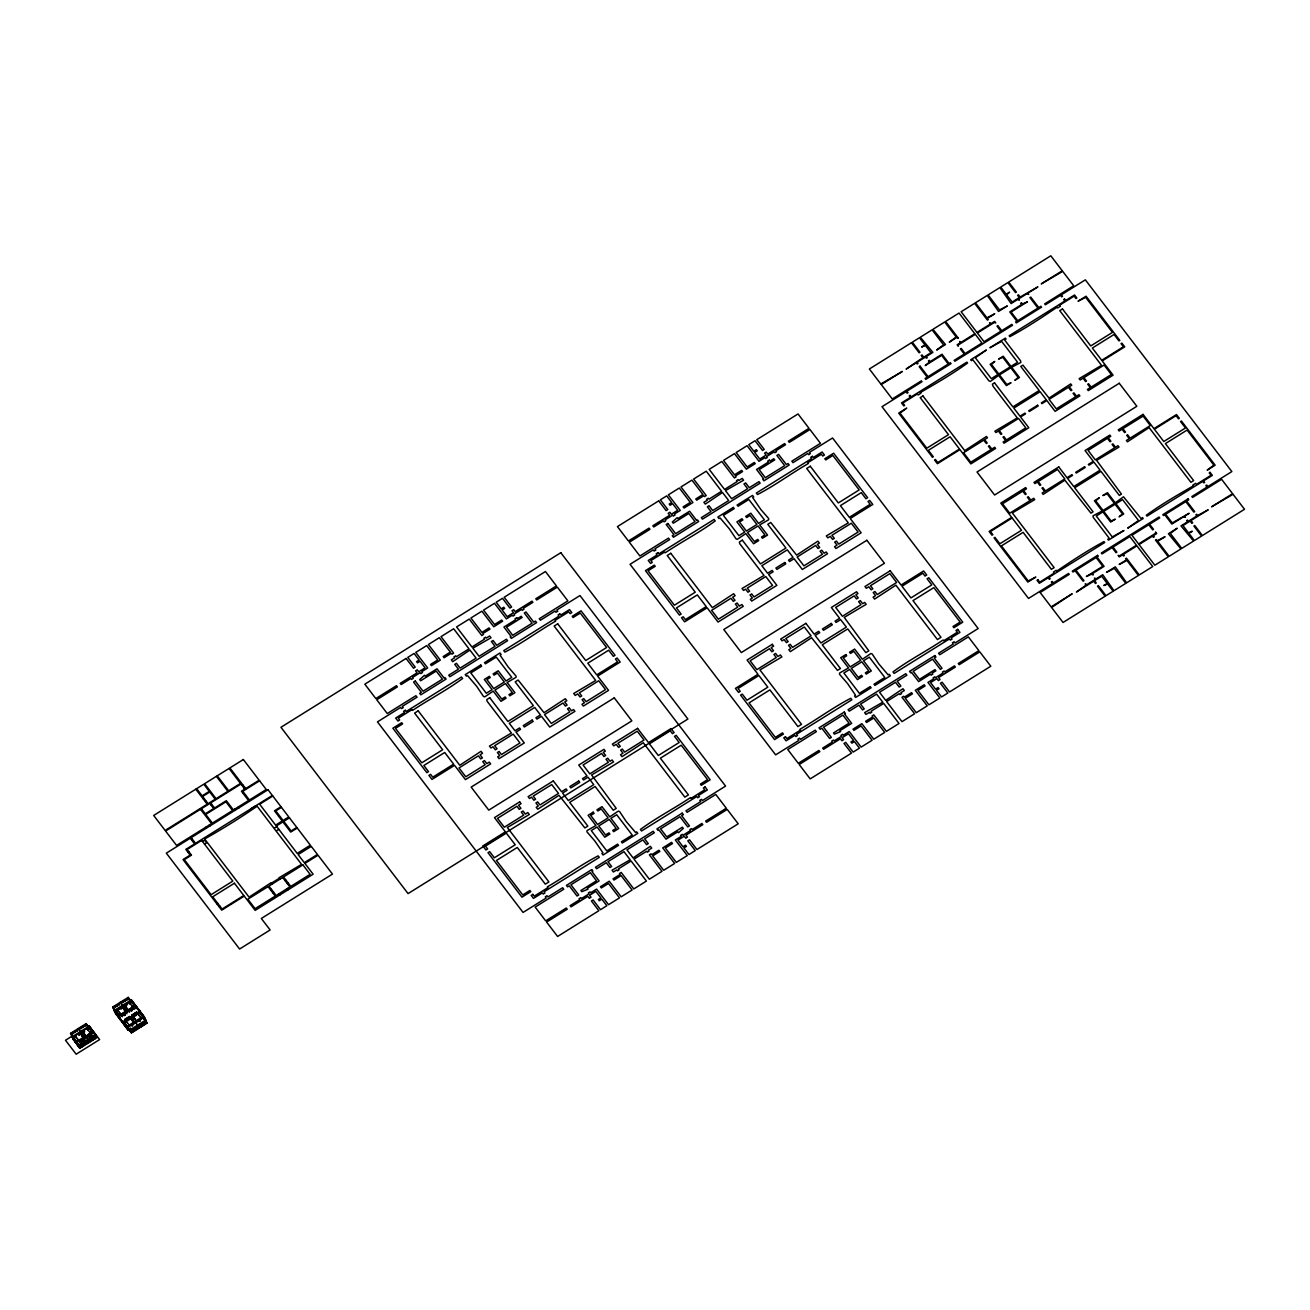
<?xml version="1.0" encoding="UTF-8"?>
<svg xmlns="http://www.w3.org/2000/svg" width="1310" height="1310" viewBox="0 0 1310 1310"><rect width="100%" height="100%" fill="white"/><g stroke="black" fill="none" stroke-linecap="round" stroke-linejoin="round"><path stroke-width="1.5" d="M202.117 795.874L209.272 791.404L203.787 784.215L196.631 788.669L208.077 803.652L215.233 799.198L209.731 791.993L202.575 796.464M203.459 799.231L204.294 798.707M205.506 801.933L206.358 801.409M201.445 810.448L202.297 809.924M210.714 804.667L211.549 804.143M241.859 785.23L242.71 784.706M203.508 813.15L204.344 812.626M212.777 807.369L213.612 806.845M243.922 787.932L244.773 787.408M205.261 813.821L213.694 808.565L209.797 803.472L201.38 808.728L212.367 823.106L232.574 810.497L225.926 801.802L205.719 814.411M242.612 792.73L243.464 792.206M244.675 795.432L245.527 794.908M191.457 839.694L192.308 839.153M193.52 842.379L194.371 841.855M202.477 841.446L204.589 840.136L206.653 842.821L204.54 844.148M188.116 852.401L188.968 851.877M191.014 854.562L183.023 859.556L221.701 910.172L244.249 896.106L255.155 910.385L313.123 874.212L304.886 863.421L318.035 855.217L332.462 874.097L261.329 918.474L270.122 929.969L239.583 949.029L166.321 853.154L190.31 838.187L194.666 843.886L185.823 849.404L190.179 855.086M274.658 827.936L276.77 826.626M276.721 830.638L278.834 829.328M216.789 903.736L217.624 903.212M218.835 906.438L219.687 905.914M271.104 883.382L279.521 878.126M270.646 889.981L271.498 889.457M285.269 880.86L286.104 880.336M272.709 892.683L273.544 892.159M287.332 883.562L288.167 883.038M80.532 1039.501L76.111 1042.269L77.503 1045.265L78.338 1044.741L70.543 1033.344L86.116 1023.634L92.584 1032.28M123.386 1014.415L122.632 1013.252L118.211 1016.003L119.603 1019L120.438 1018.476L112.644 1007.079L128.216 997.369L134.684 1006.031M72.197 1036.063L65.5 1040.255L76.16 1054.206L99.626 1039.567L88.965 1025.615M71.984 1036.865L89.244 1026.107L97.055 1037.504L79.795 1048.262L71.984 1036.865L79.795 1048.262M127.758 1026.86L129.15 1029.873L128.298 1030.397L114.085 1010.599L131.344 999.841L144.166 1016.625L145.557 1019.622L144.722 1020.146L147.015 1023.143L131.442 1032.87L123.631 1021.472L131.442 1032.87M73.278 1036.947L88.867 1027.22L89.702 1028.923M130.967 1000.971L115.378 1010.681L117.327 1014.399M73.524 1037.847L72.689 1038.371L79.091 1046.772L96.35 1035.997L89.948 1027.613M115.624 1011.582L114.789 1012.106L127.61 1028.89L128.445 1028.366M81.187 1034.671L83.709 1033.099M123.287 1008.405L125.809 1006.833M73.376 1039.878L74.228 1039.354M115.476 1013.612L116.328 1013.088M127.414 1008.929L124.892 1010.501L126.268 1012.908M88.376 1035.948L87.688 1035.047L81.793 1038.715L83.169 1041.122L81.449 1038.453L82.219 1040.386M88.949 1034.261L93.37 1031.494L94.713 1034.54M125.007 1015.021L123.893 1012.45L129.788 1008.782L130.476 1009.683M132.163 1010.55L131.049 1007.996L135.47 1005.228L136.813 1008.274M77.11 1042.22L76.864 1043.742L77.65 1043.235M81.744 1039.338L81.482 1040.844M80.221 1042.957L79.533 1041.45L84.167 1038.568L79.812 1032.87L80.516 1034.376M87.377 1038.503L86.689 1036.996L91.323 1034.098L86.968 1028.415L87.803 1030.102M122.321 1016.691L121.633 1015.201L126.268 1012.303L121.912 1006.604L122.6 1008.111M129.477 1012.237L128.789 1010.731L133.423 1007.849L129.068 1002.15L129.772 1003.656M118.899 1017.51L119.75 1016.986M124.516 1013.973L124.27 1015.479M131.671 1009.502L131.426 1011.025M135.323 1007.259L136.158 1006.735M77.798 1043.726L77.552 1045.233M78.404 1045.265L95.663 1034.491L97.055 1037.504M125.531 1020.899L124.843 1019.393L129.461 1016.494L134.521 1023.699M132.687 1016.429L131.999 1014.922L136.617 1012.04L141.038 1018.001M127.201 1019.246L122.78 1021.996L124.188 1025.01L125.023 1024.469M128.462 1018.443L134.357 1014.775L133.669 1013.874L135.061 1016.282L134.373 1015.381M124.319 1022.373L126.202 1021.194M123.484 1023.503L124.319 1022.979L130.738 1031.363L146.311 1021.653L142.528 1016.282M139.908 1013.252L140.743 1012.728M131.639 1019.344L134.16 1017.772L134.864 1019.278M140.596 1014.759L141.447 1014.235L140.039 1011.222L135.634 1013.989L136.322 1015.496M132.441 1020.392L134.963 1018.82M127.299 1026.27L142.872 1016.544L144.297 1019.589M128.298 1030.397L126.906 1027.384L144.166 1016.625M144.018 1018.656L144.87 1018.132L132.048 1001.348M130.574 1028.088L128.691 1029.267L127.365 1026.532M130.034 1029.856L145.623 1020.146L139.204 1011.746L140.039 1013.449M254.992 806.256L251.192 808.614M238.469 806.829L239.157 807.73M234.67 809.187L235.358 810.088M280.209 879.026L279.177 877.667L301.578 864.371L257.153 806.24C239.19 818.537 223.732 828.166 204.638 838.99L249.064 897.121L270.761 882.924L271.792 884.283M287.447 888.475L288.347 889.67M279.014 893.731L279.931 894.926M209.42 824.94L210.108 825.84M205.637 827.314L206.309 828.215M133.833 1003.853L133.915 1004.377M135.208 1005.654L134.095 1003.624M137.714 1008.946L137.812 1009.47M138.86 1010.452L138.958 1010.976M141.447 1014.235L131.344 999.841M143.511 1016.937L145.557 1019.622M128.904 998.875L131.197 1001.872M144.116 1019.36L143.232 1017.788M131.049 1007.996L131.802 1009.158M135.7 1014.251L134.946 1013.088L135.781 1014.775M128.789 1010.731L124.434 1005.032L125.138 1006.538M131.999 1014.922L137.042 1022.128M131.655 1019.54L132.343 1020.85M130.165 1018.001L130.853 1018.902L129.461 1016.494M123.893 1012.45L124.647 1013.612M128.527 1018.721L127.774 1017.559L129.166 1019.95L128.134 1018.197M124.581 1013.956L125.269 1014.857L124.581 1013.351M124.073 1013.973L124.745 1014.873M127.266 1019.508L126.513 1018.345L127.365 1020.031M123.32 1014.742L124.008 1015.643L123.32 1014.137M121.633 1015.201L117.278 1009.502L118.113 1011.189M124.843 1019.393L129.182 1025.091M117.638 1010.141L118.522 1011.713M129.248 1025.353L129.886 1026.582M112.644 1007.079L119.046 1015.479M124.384 1022.635L125.711 1025.37M113.331 1008.585L119.816 1017.248M114.085 1010.599L126.906 1027.384M121.601 1021.21L122.092 1022.275M86.804 1025.14L89.096 1028.137L88.409 1026.631M87.754 1035.309L87.835 1035.833M86.689 1036.996L82.334 1031.297L83.038 1032.804M82.055 1035.981L82.546 1037.029M79.533 1041.45L75.178 1035.768L75.882 1037.258M75.931 1036.93L76.422 1037.978M70.543 1033.344L78.289 1044.774M72.099 1035.555L73.278 1038.11M73.638 1037.585L77.716 1043.513M71.231 1034.851L74.162 1038.863M145.623 1020.146L147.015 1023.143M143.199 1015.545L143.691 1016.593M144.395 1018.099L143.494 1016.511L143.985 1017.575M142.806 1015.021L143.298 1016.069M144.477 1018.836L146.065 1021.915M141.824 1013.744L142.315 1014.792M143.019 1016.298L142.135 1014.71L142.61 1015.774M143.33 1017.149L144.722 1020.146M141.431 1013.219L141.922 1014.267M139.319 1010.436L139.793 1011.5M140.498 1012.99L139.613 1011.418L140.105 1012.466M138.909 1009.912L139.4 1010.976M144.739 1022.635L144.247 1021.587L144.002 1023.094M145.426 1024.142L144.951 1023.077L144.689 1024.6M140.596 1014.153L139.892 1012.646L137.992 1013.842L138.696 1015.332M137.026 1007.439L137.517 1008.503M136.617 1006.915L137.108 1007.979M140.972 1017.723L141.676 1019.229M140.645 1017.477L141.12 1018.525M133.129 1002.346L133.62 1003.411M132.736 1001.822L133.211 1002.887M134.291 1005.49L136.027 1008.765M134.635 1006.358L133.931 1004.868L132.048 1006.047L134.111 1009.339L133.423 1007.849M142.79 1023.847L142.299 1022.799L142.053 1024.305M143.478 1025.353L143.003 1024.305L142.741 1025.812M137.304 1012.941L138.008 1014.431M136.617 1012.04L137.321 1013.547M131.311 1001.61L132.195 1003.182M140.498 1020.85L140.006 1019.802L139.761 1021.309M130.509 1000.365L131.655 1002.461M129.772 999.579L130.263 1000.627M129.362 999.055L129.854 1000.103M128.216 997.369L129.608 1000.381M132.736 1006.948L133.423 1008.438M140.841 1025.059L140.35 1024.011L140.105 1025.517M141.546 1026.565L141.054 1025.517L140.809 1027.024M138.68 1021.112L138.189 1020.048L137.943 1021.571M135.372 1014.759L134.881 1013.694L134.635 1015.217M129.412 1002.789L130.312 1004.361M131.737 1008.896L132.425 1010.387M127.332 999.857L126.841 998.81L126.595 1000.316M139.22 1028.006L135.536 1022.013L136.24 1023.503M127.676 1004.066L127.185 1003.018L126.939 1004.524M129.788 1008.782L131.164 1011.189M134.259 1018.492L133.358 1016.724L130.836 1018.296L131.54 1019.802M136.142 1022.684L135.65 1021.62L135.405 1023.143M132.687 1015.823L133.374 1017.33M125.383 1001.069L124.892 1000.021L124.647 1001.528M133.964 1019.835L133.489 1018.787L133.227 1020.293M126.759 1005.523L126.284 1004.475L126.022 1005.982M132.49 1017.886L131.999 1016.838L131.753 1018.345M136.944 1027.498L136.453 1026.434L136.207 1027.957M137.648 1028.989L137.157 1027.941L136.911 1029.447M128.102 1009.83L128.789 1011.336M127.021 1008.602L128.118 1010.436M127.316 1009.388L126.611 1007.881L124.09 1009.453L125.383 1011.746M123.435 1002.281L122.944 1001.233L122.698 1002.74M127.905 1011.893L127.414 1010.845L127.168 1012.352M133.62 1024.256L133.129 1023.208L132.883 1024.715M126.415 1009.944L125.924 1008.896L125.678 1010.403M134.995 1028.71L134.504 1027.646L134.259 1029.169M135.7 1030.2L135.208 1029.152L134.963 1030.675M124.237 1007.095L123.746 1006.047L123.5 1007.554M132.703 1025.714L132.228 1024.649L131.966 1026.172M123.418 1006.719L120.422 1002.232L121.126 1003.722M126.268 1012.303L126.955 1013.809M128.216 1019.213L126.988 1018.623L127.905 1020.736M133.047 1029.922L132.572 1028.874L132.31 1030.38M133.751 1031.428L133.26 1030.364L133.014 1031.887M121.715 1008.667L121.224 1007.619L120.978 1009.126M119.537 1004.721L119.063 1003.656L118.801 1005.179M122.632 1013.252L123.468 1014.939M125.514 1020.293L126.906 1022.684M129.788 1030.135L128.904 1028.546L129.395 1029.611M130.001 1030.577L130.492 1031.625M119.881 1008.929L119.39 1007.881L119.145 1009.388M129.608 1030.053L130.083 1031.101M117.589 1005.933L117.114 1004.885L116.852 1006.391M120.946 1014.3L121.633 1015.79M120.946 1014.906L120.258 1013.4L118.358 1014.579L120.389 1018.509M125.94 1026.303L126.431 1027.351M127.135 1028.858L126.235 1027.286L126.726 1028.334M125.547 1025.779L126.038 1026.827M124.565 1024.502L125.056 1025.566M125.76 1027.056L124.859 1025.484L125.351 1026.532M124.172 1023.978L124.663 1025.042M115.657 1007.144L115.165 1006.096L114.92 1007.603M122.043 1021.21L122.534 1022.258M123.238 1023.765L122.354 1022.193L122.829 1023.241M121.65 1020.687L122.141 1021.735M119.767 1018.214L120.242 1019.262M120.946 1020.768L120.061 1019.196L120.553 1020.244M119.357 1017.69L119.849 1018.738M114.92 1010.076L116.344 1013.121M116.836 1014.399L118.424 1017.477M114.674 1010.354L113.79 1008.765L114.281 1009.83M114.887 1010.796L115.378 1011.844M115.87 1013.121L116.361 1014.169M117.049 1015.676L116.164 1014.104L116.655 1015.152M114.494 1010.272L114.969 1011.32M115.46 1012.597L115.951 1013.645M94.516 1033.181L96.105 1036.259M92.404 1030.413L92.895 1031.461M93.583 1032.968L92.699 1031.396L93.19 1032.444M91.995 1029.889L92.486 1030.937M90.636 1028.088L91.815 1030.642M92.519 1032.018L93.223 1033.524M92.683 1032.82L91.831 1031.117L89.948 1032.313L90.636 1033.803M94.566 1037.111L94.074 1036.063L93.829 1037.569M95.27 1038.617L94.779 1037.569L94.533 1039.076M89.62 1028.383L90.095 1029.447M87.262 1025.321L88.458 1027.875M91.323 1034.098L92.011 1035.604L90.636 1033.197M86.116 1023.634L87.508 1026.631M92.404 1038.453L91.913 1037.405L91.667 1038.912M93.108 1039.96L92.617 1038.912L92.371 1040.418M87.721 1029.578L88.212 1030.626M85.232 1026.123L84.741 1025.075L84.495 1026.582M90.324 1036.652L88.605 1033.999L89.637 1035.751M89.375 1035.915L88.163 1035.326L89.064 1037.438M90.243 1039.812L89.768 1038.748L89.506 1040.271M90.947 1041.303L90.456 1040.255L90.21 1041.761M87.688 1035.047L88.376 1036.537M83.283 1027.335L82.792 1026.287L82.546 1027.793M84.659 1031.789L84.184 1030.724L83.922 1032.247M86.002 1036.095L86.706 1037.602M86.018 1036.701L85.314 1035.195L82.792 1036.767L83.48 1038.273M88.097 1041.155L87.606 1040.091L87.361 1041.614M88.785 1042.662L88.31 1041.597L88.048 1043.12M85.215 1035.653L84.511 1034.147L81.99 1035.719L82.677 1037.225M84.184 1033.885L84.659 1034.933M81.335 1028.546L80.843 1027.498L80.598 1029.005M85.805 1038.159L85.314 1037.094L85.068 1038.617M82.137 1033.361L81.646 1032.313L81.4 1033.819M84.167 1038.568L84.855 1040.074M85.936 1042.498L85.445 1041.45L85.199 1042.957M86.64 1044.004L86.149 1042.94L85.903 1044.463M81.318 1032.984L78.322 1028.497L79.026 1029.987M83.48 1037.667L84.167 1039.174M83.774 1043.841L83.283 1042.793L83.038 1044.299M84.479 1045.347L83.987 1044.299L83.742 1045.806M79.615 1034.933L79.124 1033.885L78.878 1035.391M77.437 1030.97L76.962 1029.922L76.701 1031.445M75.505 1032.198L75.014 1031.134L74.768 1032.657M81.613 1045.183L81.138 1044.135L80.876 1045.642M82.317 1046.69L81.826 1045.642L81.58 1047.149M78.846 1040.566L79.533 1042.056L78.158 1039.665L76.258 1040.844L77.798 1044.037M73.556 1033.41L73.065 1032.362L72.82 1033.868M77.257 1043.955L78.846 1047.034M74.736 1039.616L75.227 1040.664M72.82 1036.341L74.817 1040.14M75.145 1041.188L75.636 1042.236M76.324 1043.742L75.44 1042.154L75.931 1043.218M74.736 1040.648L75.227 1041.712M73.36 1038.863L74.948 1041.941M560.811 552.705L280.962 727.279L408.065 893.6L687.897 719.043L560.811 552.705M195.779 789.193L153.679 815.459L165.125 830.442L207.226 804.176L195.779 789.193M216.412 776.322L204.622 783.691L216.068 798.674L227.858 791.322L216.412 776.322M229.037 768.446L217.247 775.798L228.693 790.782L240.483 783.429L229.037 768.446M243.349 759.522L229.889 767.922L245.674 788.604L259.151 780.203L243.349 759.522M911.465 342.729L869.365 368.994L880.811 383.977L902.328 371.45L881.27 384.583L892.274 398.96L921.323 380.85L922.011 381.734L906.847 391.199L907.994 392.689L907.159 393.213L906.012 391.723L882.007 406.69L1028.514 598.441L1052.519 583.474L1051.373 581.967L1052.208 581.443L1053.355 582.95L1068.518 573.485L1069.206 574.386L1040.156 592.513L1051.144 606.89L1072.202 593.758L1051.602 607.496L1063.049 622.479L1105.149 596.214L1097.485 586.176L1098.32 585.652L1106 595.69L1113.156 591.219L1107.654 584.031L1103.822 585.537L1107.196 583.425L1101.694 576.236L1094.538 580.707L1096.257 582.95L1095.422 583.474L1093.703 581.231L1076.443 592.005L1086.088 585.095L1085.171 583.9L1086.923 584.571L1095.356 579.315L1094.439 578.119L1096.192 578.791L1102.742 574.713L1113.991 590.695L1125.781 583.343L1114.335 568.36L1106.524 572.339L1115.334 566.853L1126.616 582.819L1138.406 575.467L1126.96 560.483L1119.133 564.479L1126.502 559.878L1125.585 558.682L1126.436 558.158L1139.258 574.943L1152.718 566.542L1136.916 545.861L1123.456 554.261L1124.373 555.456L1123.522 555.98L1122.604 554.785L1119.248 556.881L1118.101 555.391L1119.624 555.767L1136.458 545.255L1129.826 536.576L1112.992 547.072L1116.873 552.165L1116.038 552.689L1112.141 547.596L1102.037 553.901L1101.35 553L1159.022 517.024L1159.71 517.925L1149.607 524.229L1153.504 529.322L1152.669 529.846L1148.772 524.753L1131.922 535.25L1138.57 543.945L1155.404 533.448L1155.567 532.024L1156.714 533.514L1153.34 535.61L1154.257 536.822L1153.422 537.346L1152.505 536.134L1139.029 544.551L1154.831 565.216L1168.307 556.816L1155.469 540.031L1156.321 539.507L1157.238 540.719L1165.065 536.707L1157.696 541.308L1169.142 556.292L1180.932 548.939L1168.405 533.743L1177.215 528.241L1170.321 533.432L1181.767 548.415L1193.557 541.063L1180.998 525.883L1187.548 521.806L1186.631 520.61L1187.466 520.07L1188.383 521.282L1196.816 516.025L1195.899 514.83L1196.734 514.306L1197.651 515.501L1208.213 509.803L1190.954 520.561L1192.673 522.805L1191.822 523.329L1190.102 521.085L1182.946 525.556L1188.448 532.744L1192.28 531.238L1188.907 533.35L1194.409 540.539L1201.565 536.068L1193.885 526.03L1194.736 525.506L1202.4 535.544L1244.5 509.279L1233.054 494.296L1211.537 506.839L1232.595 493.706L1221.608 479.313L1192.558 497.44L1191.871 496.539L1207.018 487.091L1205.871 485.584L1206.723 485.06L1207.869 486.55L1231.858 471.584L1085.351 279.849L1061.346 294.815L1062.492 296.306L1061.657 296.83L1060.51 295.339L1045.347 304.788L1044.676 303.887L1073.709 285.776L1062.721 271.383L1041.221 283.91L1062.263 270.793L1050.816 255.794L1008.716 282.059L1016.396 292.097L1015.545 292.621L1007.881 282.583L1000.725 287.054L1006.211 294.242L1009.584 292.146L1006.669 294.848L1012.171 302.037L1019.327 297.566L1017.608 295.323L1018.443 294.799L1020.163 297.043L1037.88 286.874L1027.777 293.178L1028.694 294.39L1026.942 293.702L1018.525 298.958L1019.442 300.154L1017.673 299.482L1011.14 303.576L999.874 287.578L988.084 294.93L999.546 309.913L1007.341 305.934L998.531 311.436L987.249 295.454L975.459 302.806L986.905 317.79L994.749 313.794L987.363 318.395L988.28 319.591L987.445 320.115L974.624 303.331L961.147 311.747L976.949 332.412L990.426 324.012L989.508 322.817L991.261 323.488L994.634 321.392L995.78 322.882L994.241 322.522L977.407 333.018L984.039 341.714L1000.889 331.201L996.992 326.108L997.827 325.584L1001.724 330.677L1011.828 324.372L1012.515 325.273L954.843 361.249L954.155 360.365L964.258 354.06L960.361 348.951L961.212 348.427L965.093 353.536L981.943 343.023L975.295 334.328L958.462 344.841L958.298 346.266L957.151 344.759L960.525 342.663L959.608 341.468L961.376 342.139L974.837 333.739L959.035 313.057L945.574 321.458L958.396 338.242L956.628 337.571L949.259 342.172L956.169 336.965L944.723 321.982L932.933 329.334L945.476 344.53L936.65 350.032L943.544 344.841L932.098 329.858L920.308 337.21L932.867 352.39L926.317 356.484L927.234 357.679L926.399 358.203L925.482 357.008L917.065 362.248L917.982 363.459L917.131 363.983L916.214 362.772L906.111 369.076L922.911 357.712L921.208 355.469L922.043 354.944L923.763 357.188L930.919 352.734L925.417 345.529L921.601 347.035L924.958 344.939L919.473 337.734L912.317 342.205L919.98 352.243L919.145 352.767L911.465 342.729M406.084 658.455L364.835 684.18L375.823 698.574L396.455 685.703L397.372 686.899L376.74 699.769L387.269 713.557L415.892 695.692L417.038 697.198L402.301 706.385L403.218 707.58L401.531 708.628L400.631 707.433L377.46 721.875L523.067 912.431L546.221 897.989L545.304 896.793L546.99 895.729L547.908 896.941L562.629 887.738L563.775 889.244L535.151 907.093L545.681 920.881L566.313 908.01L567.23 909.222L546.597 922.076L557.601 936.47L598.85 910.728L591.416 900.985L593.086 899.937L600.537 909.68L606.858 905.734L601.814 899.151L599.292 900.723L598.375 899.528L600.897 897.956L595.853 891.357L589.549 895.303L591.039 897.235L589.353 898.3L587.862 896.351L571.029 906.847L570.112 905.652L579.79 899.61L579.102 898.709L580.788 897.661L581.476 898.562L589.042 893.829L588.37 892.929L590.04 891.881L590.728 892.781L596.623 889.113L608.528 904.686L619.483 897.858L608.495 883.48L601.339 887.934L600.422 886.739L609.265 881.221L621.169 896.81L632.108 889.981L621.12 875.604L613.964 880.058L613.047 878.863L620.203 874.392L619.515 873.508L621.202 872.444L633.794 888.933L646.419 881.057L631.076 860.981L618.451 868.857L619.139 869.758L617.452 870.806L616.764 869.905L613.408 872.001L612.032 870.2L630.159 859.769L623.986 851.68L607.987 861.669L611.655 866.467L609.969 867.515L606.301 862.717L596.623 868.759L595.477 867.253L653.15 831.277L654.296 832.783L644.618 838.809L648.27 843.607L646.6 844.655L642.932 839.874L626.933 849.846L633.107 857.935L650.333 846.309L651.709 848.11L648.335 850.206L649.023 851.107L647.353 852.155L646.665 851.254L634.024 859.131L649.367 879.223L662.008 871.33L649.4 854.857L651.086 853.809L651.774 854.71L658.93 850.239L659.847 851.435L652.691 855.905L663.679 870.282L674.634 863.454L662.729 847.881L671.572 842.363L672.472 843.558L665.316 848.029L676.32 862.406L687.259 855.577L675.354 839.988L681.249 836.32L680.561 835.42L682.248 834.372L682.936 835.272L690.501 830.54L689.83 829.639L691.5 828.591L692.188 829.492L701.882 823.45L702.799 824.645L685.949 835.158L687.439 837.106L685.752 838.154L684.262 836.206L677.958 840.136L682.985 846.735L685.523 845.163L686.44 846.358L683.902 847.93L688.945 854.529L695.266 850.583L687.816 840.856L689.502 839.792L696.936 849.535L738.201 823.793L727.214 809.416L706.581 822.287L705.664 821.092L726.297 808.221L715.768 794.433L687.128 812.298L685.981 810.792L700.719 801.605L699.802 800.394L701.489 799.346L702.406 800.557L725.56 786.098L579.97 595.559L556.816 610.001L557.733 611.197L556.046 612.245L555.129 611.05L540.391 620.236L539.245 618.746L567.869 600.881L557.34 587.109L536.707 599.964L535.79 598.768L556.423 585.898L545.435 571.52L504.17 597.262L511.62 606.989L509.934 608.053L502.5 598.31L496.179 602.24L501.222 608.839L503.744 607.267L504.661 608.462L502.139 610.034L507.167 616.633L513.487 612.687L511.997 610.738L513.684 609.69L515.174 611.639L532.007 601.143L532.924 602.338L523.247 608.38L523.934 609.281L522.248 610.329L521.56 609.428L513.978 614.144L514.666 615.045L512.98 616.109L512.292 615.209L506.397 618.877L494.492 603.288L483.554 610.116L494.541 624.51L501.697 620.039L502.614 621.235L493.772 626.753L481.867 611.181L470.912 618.009L481.916 632.386L489.072 627.916L489.989 629.127L482.833 633.582L483.505 634.482L481.834 635.53L469.242 619.057L456.6 626.933L471.944 647.009L484.569 639.133L483.898 638.232L485.568 637.184L486.256 638.085L489.629 635.989L491.004 637.774L472.861 648.204L479.051 656.294L495.049 646.321L491.381 641.523L493.068 640.475L496.719 645.273L506.413 639.231L507.559 640.721L449.887 676.713L448.74 675.207L458.418 669.164L454.75 664.383L456.437 663.318L460.105 668.116L476.103 658.144L469.913 650.055L452.687 661.681L451.311 659.88L454.685 657.784L453.997 656.883L455.683 655.835L456.371 656.736L468.996 648.843L453.653 628.767L441.028 636.644L453.62 653.133L451.934 654.181L451.246 653.281L444.09 657.751L443.173 656.556L450.329 652.085L439.341 637.692L428.403 644.52L440.307 660.109L431.465 665.627L430.548 664.432L437.704 659.962L426.716 645.584L415.761 652.413L427.682 667.985L421.787 671.67L422.475 672.57L420.788 673.618L420.101 672.718L412.519 677.45L413.207 678.351L411.52 679.399L410.832 678.498L401.155 684.541L400.238 683.345L417.071 672.832L415.581 670.884L417.268 669.836L418.758 671.784L425.079 667.838L420.035 661.255L417.513 662.827L416.596 661.632L419.118 660.043L414.091 653.461L407.77 657.391L415.204 667.134L413.534 668.182L406.084 658.455M658.684 500.878L617.419 526.604L628.423 540.997L649.039 528.126L649.957 529.322L629.324 542.193L639.87 555.98L668.493 538.115L669.639 539.622L654.902 548.808L655.819 550.004L654.132 551.051L653.215 549.856L630.061 564.299L775.651 754.855L798.822 740.412L797.905 739.217L799.575 738.152L800.492 739.364L815.229 730.161L816.376 731.668L787.752 749.517L798.281 763.304L818.914 750.433L819.831 751.645L799.198 764.5L810.186 778.893L851.451 753.152L844 743.409L845.687 742.361L853.137 752.104L859.442 748.157L854.415 741.575L851.877 743.147L850.96 741.951L853.498 740.379L848.454 733.78L842.133 737.726L843.624 739.659L841.937 740.723L840.463 738.774L823.613 749.271L822.696 748.075L832.39 742.033L831.703 741.133L833.373 740.084L834.061 740.985L841.642 736.253L840.954 735.352L842.641 734.304L843.329 735.205L849.224 731.537L861.128 747.109L872.083 740.281L861.079 725.904L853.923 730.358L853.006 729.162L861.849 723.644L873.754 739.233L884.708 732.405L873.721 718.027L866.565 722.481L865.648 721.286L872.804 716.816L872.116 715.931L873.803 714.867L886.395 731.357L899.02 723.48L883.677 703.404L871.052 711.281L871.74 712.182L870.053 713.23L869.365 712.329L865.992 714.425L864.616 712.624L882.76 702.193L876.587 694.103L860.588 704.092L864.24 708.89L862.553 709.938L858.901 705.14L849.207 711.183L848.078 709.676L905.75 673.7L906.897 675.207L897.203 681.233L900.871 686.031L899.184 687.079L895.516 682.297L879.534 692.269L885.707 700.359L902.934 688.733L904.309 690.534L900.936 692.63L901.624 693.53L899.937 694.578L899.249 693.678L886.624 701.554L901.968 721.646L914.593 713.753L902 697.28L903.687 696.232L904.375 697.133L911.531 692.663L912.448 693.858L905.292 698.328L916.279 712.706L927.234 705.877L915.313 690.304L924.156 684.786L925.073 685.981L917.917 690.452L928.905 704.829L939.86 698.001L927.955 682.412L933.85 678.744L933.162 677.843L934.832 676.795L935.52 677.696L943.102 672.963L942.414 672.063L944.101 671.015L944.788 671.915L954.466 665.873L955.383 667.068L938.549 677.581L940.04 679.53L938.353 680.578L936.863 678.629L930.542 682.559L935.586 689.158L938.107 687.586L939.024 688.782L936.503 690.354L941.546 696.953L947.851 693.006L940.416 683.28L942.103 682.215L949.537 691.958L990.802 666.217L979.798 651.84L959.182 664.71L958.265 663.515L978.881 650.644L968.352 636.856L939.728 654.722L938.582 653.215L953.32 644.029L952.403 642.817L954.089 641.769L955.006 642.981L978.161 628.522L832.554 437.982L809.4 452.425L810.317 453.62L808.647 454.668L807.73 453.473L792.992 462.659L791.846 461.169L820.469 443.304L809.94 429.516L789.308 442.387L788.391 441.192L809.023 428.321L798.036 413.944L756.771 439.685L764.221 449.412L762.535 450.476L755.084 440.733L748.78 444.663L753.807 451.262L756.345 449.69L757.245 450.886L754.724 452.458L759.767 459.057L766.088 455.11L764.598 453.162L766.268 452.114L767.758 454.062L784.608 443.566L785.525 444.761L775.831 450.804L776.519 451.704L774.832 452.752L774.161 451.852L766.579 456.568L767.267 457.468L765.58 458.533L764.893 457.632L758.998 461.3L747.093 445.711L736.138 452.54L747.142 466.933L754.298 462.463L755.215 463.658L746.372 469.176L734.468 453.604L723.513 460.432L734.501 474.809L741.657 470.339L742.573 471.551L735.418 476.005L736.105 476.906L734.419 477.953L721.826 461.48L709.201 469.357L724.545 489.432L737.17 481.556L736.482 480.655L738.169 479.607L738.856 480.508L742.23 478.396L743.605 480.197L725.462 490.628L731.635 498.717L747.633 488.745L743.982 483.947L745.652 482.899L749.32 487.697L758.998 481.654L760.144 483.144L702.471 519.137L701.325 517.63L711.019 511.588L707.351 506.806L709.038 505.742L712.689 510.54L728.688 500.567L722.514 492.478L705.288 504.104L703.912 502.303L707.285 500.207L706.598 499.307L708.284 498.258L708.972 499.159L721.597 491.266L706.254 471.191L693.629 479.067L706.221 495.557L704.534 496.605L703.847 495.704L696.691 500.174L695.774 498.979L702.93 494.509L691.942 480.115L680.987 486.943L692.908 502.532L684.066 508.051L683.149 506.855L690.304 502.385L679.317 488.008L668.362 494.836L680.267 510.409L674.372 514.093L675.059 514.994L673.373 516.042L672.701 515.141L665.12 519.874L665.808 520.774L664.121 521.822L663.433 520.922L653.755 526.964L652.838 525.768L669.672 515.256L668.182 513.307L669.868 512.259L671.359 514.208L677.679 510.261L672.636 503.679L670.114 505.251L669.197 504.055L671.719 502.467L666.675 495.884L660.371 499.814L667.805 509.557L666.119 510.605L658.684 500.878M200.528 809.252L165.584 831.048L176.588 845.425L211.516 823.63L200.528 809.252M240.942 784.035L210.632 802.948L214.529 808.041L226.319 800.688L233.409 809.973L248.573 800.525L241.466 791.224L244.839 789.128L240.942 784.035M415.27 681.036L413.583 682.084L421.361 692.286L419.691 693.334L420.837 694.824L446.088 679.071L444.942 677.581L444.106 678.105L437 668.804L425.21 676.157L424.522 675.256L419.74 679.579L420.657 680.774L436.23 671.064L442.42 679.153L423.048 691.238L415.27 681.036M516.73 617.747L515.043 618.795L515.731 619.695L503.941 627.048L511.047 636.349L510.196 636.873L511.342 638.363L536.609 622.61L535.462 621.104L533.776 622.152L525.981 611.966L524.311 613.014L532.089 623.216L512.718 635.284L506.544 627.195L522.117 617.485L521.2 616.289L517.417 618.648L516.73 617.747M667.871 523.46L666.184 524.508L673.962 534.709L672.276 535.757L673.422 537.247L698.688 521.495L697.542 520.005L696.691 520.529L689.6 511.227L677.81 518.58L677.123 517.679L672.341 522.002L673.258 523.198L688.831 513.487L695.02 521.577L675.649 533.661L667.871 523.46M769.33 460.17L767.644 461.218L768.331 462.119L756.541 469.471L763.632 478.772L762.797 479.296L763.943 480.786L789.193 465.034L788.047 463.527L786.377 464.575L778.582 454.39L776.895 455.438L784.69 465.639L765.318 477.708L759.145 469.619L774.718 459.908L773.801 458.713L770.018 461.071L769.33 460.17M920.046 366.145L919.194 366.669L927.218 377.165L925.106 378.475L925.793 379.376L951.06 363.623L950.372 362.723L949.095 363.509L942.005 354.224L930.215 361.576L929.298 360.365L928.462 360.905L929.379 362.1L925.204 365.588L941.628 355.337L948.26 364.033L928.053 376.641L920.046 366.145M1021.505 302.856L1020.654 303.38L1021.571 304.575L1009.781 311.927L1016.887 321.228L1015.627 322.014L1016.314 322.915L1041.565 307.162L1040.877 306.262L1038.781 307.572L1030.757 297.075L1029.922 297.599L1037.929 308.096L1017.723 320.704L1011.091 312.009L1027.498 301.758L1022.406 304.051L1021.505 302.856M259.609 780.793L242.776 791.305L249.408 800.001L266.257 789.488L259.609 780.793M267.993 789.733L191.162 837.663L195.518 843.362L272.349 795.432L267.993 789.733M405.281 710.282L403.595 711.33L404.512 712.525L395.669 718.044L397.962 721.04L399.648 719.992L398.273 718.191L411.979 709.643L412.552 710.397C429.516 699.082 446.661 690.304 462.61 678.498L461.464 677.008L406.198 711.477L405.281 710.282M559.796 613.899L558.109 614.947L559.026 616.142L503.76 650.628L504.907 652.118C522.772 642.833 537.919 631.453 555.636 621.136L555.063 620.383L568.769 611.835L570.145 613.62L571.831 612.572L569.539 609.576L560.696 615.094L559.796 613.899M657.882 552.705L656.195 553.753L657.112 554.949L648.27 560.467L650.562 563.464L652.249 562.416L650.874 560.615L664.579 552.067L665.152 552.82C682.101 541.505 699.262 532.728 715.211 520.922L714.065 519.431L658.799 553.901L657.882 552.705M812.38 456.322L810.693 457.37L811.611 458.566L756.345 493.051L757.491 494.541C775.373 485.257 790.519 473.876 808.237 463.56L807.664 462.807L821.37 454.259L822.745 456.044L824.432 454.996L822.14 451.999L813.297 457.517L812.38 456.322M910.057 395.391L909.206 395.915L910.352 397.421L901.509 402.923L903.802 405.92L904.653 405.396L902.819 403.005L917.36 393.933L918.163 394.981L920.897 393.262L920.324 392.525C937.42 382.684 952.37 373.956 967.566 363.05L966.878 362.149L911.203 396.897L910.057 395.391M1064.555 299.007L1063.72 299.531L1064.866 301.038L1009.175 335.769L1009.863 336.67C1026.532 327.68 1040.877 318.15 1057.104 307.195L1057.678 307.948L1060.412 306.245L1059.61 305.197L1074.167 296.109L1075.985 298.516L1076.836 297.992L1074.544 294.996L1065.701 300.498L1064.555 299.007M480.721 664.989L465.246 674.634L466.393 676.14L467.457 675.485L476.791 686.473L483.488 696.462L484.733 696.887L493.231 691.14L501.026 701.341L506.069 698.181L505.152 696.986L501.796 699.082L494.918 690.092L505.447 683.525L512.308 692.515L508.951 694.627L509.868 695.823L514.912 692.663L507.134 682.477L516.075 677.335L516.091 676.124L508.133 666.921L500.06 655.147L501.108 654.492L499.962 652.986L484.503 662.631L485.421 663.826L496.244 657.08L511.768 677.368L505.988 680.987L498.193 670.785L493.15 673.946L494.067 675.141L497.423 673.045L504.301 682.035L493.772 688.601L486.911 679.612L490.267 677.499L489.35 676.304L484.307 679.464L492.085 689.649L486.305 693.252L470.798 672.947L481.638 666.2L480.721 664.989M733.305 507.412L717.847 517.057L718.993 518.563L720.042 517.908L729.375 528.896L736.073 538.885L737.333 539.311L745.832 533.563L753.61 543.765L758.67 540.604L757.753 539.409L754.38 541.505L747.519 532.515L758.048 525.949L764.909 534.938L761.536 537.051L762.453 538.246L767.513 535.086L759.718 524.901L768.675 519.759L768.675 518.547L760.717 509.344L752.66 497.571L753.708 496.916L752.562 495.409L737.104 505.054L738.021 506.25L748.845 499.503L764.352 519.792L758.572 523.394L750.794 513.209L745.734 516.369L746.651 517.565L750.024 515.469L756.902 524.458L746.372 531.025L739.495 522.035L742.868 519.923L741.951 518.727L736.908 521.888L744.686 532.073L738.905 535.675L723.398 515.37L734.222 508.624L733.305 507.412M986.135 350.147L970.677 359.791L971.365 360.692L972.839 359.759L988.87 380.752L990.344 381.472L998.613 375.43L1006.408 385.615L1011.042 382.733L1006.784 384.485L999.465 374.906L1010.829 367.815L1018.148 377.395L1014.824 380.358L1019.458 377.476L1011.664 367.291L1020.85 362.444L1020.621 360.921L1004.606 339.945L1006.08 339.028L1005.392 338.127L989.918 347.772L1001.626 341.353L1017.608 362.264L1010.976 366.391L1003.198 356.205L998.564 359.087L1002.805 357.319L1010.141 366.915L998.777 374.005L991.441 364.409L994.781 361.445L990.147 364.344L997.925 374.529L991.31 378.656L975.344 357.761L986.135 350.147M201.674 840.398L187.133 849.469L191.473 855.168L184.317 859.622L211.106 894.681L232.803 881.139L201.674 840.398M272.808 796.021L259.658 804.225L275.624 825.12L282.24 820.993L274.461 810.808L280.979 806.731L272.808 796.021M418.201 710.855L414.615 713.082L442.649 749.779L421.787 762.797L395.473 728.36L402.628 723.89L401.712 722.694L392.869 728.213L426.863 772.687L428.534 771.639L423.85 765.499L444.712 752.48L453.637 764.156L432.775 777.174L430.597 774.341L428.91 775.389L432.005 779.417L454.554 765.351L465.459 779.63L490.66 763.91L489.285 762.125L486.829 763.648L484.471 760.57L482.784 761.634L485.142 764.712L465.77 776.781L459.008 767.938L478.363 755.854L480.721 758.932L482.408 757.884L480.05 754.806L482.522 753.266L481.032 751.318L459.761 765.253L418.201 710.855M557.7 623.822L554.13 626.065L595.69 680.447L573.715 693.498L575.205 695.446L577.677 693.907L580.035 696.986L581.706 695.938L579.364 692.843L598.719 680.774L605.498 689.633L586.127 701.701L583.769 698.623L582.082 699.671L584.44 702.75L581.984 704.289L583.343 706.09L608.544 690.37L597.638 676.091L620.187 662.025L617.108 657.997L615.422 659.045L617.583 661.877L596.721 674.896L587.797 663.22L608.659 650.202L613.358 656.343L615.045 655.295L581.05 610.804L572.208 616.322L573.125 617.518L580.281 613.064L606.612 647.5L585.734 660.518L557.7 623.822M670.785 553.279L667.216 555.505L695.25 592.202L674.388 605.22L648.057 570.783L655.229 566.313L654.312 565.118L645.47 570.636L679.448 615.111L681.135 614.062L676.451 607.922L697.313 594.904L706.237 606.579L685.376 619.597L683.198 616.764L681.511 617.812L684.606 621.841L707.154 607.774L718.044 622.053L743.245 606.333L741.886 604.549L739.413 606.072L737.072 602.993L735.385 604.057L737.726 607.136L718.371 619.204L711.608 610.362L730.964 598.277L733.322 601.356L735.008 600.308L732.65 597.229L735.123 595.69L733.633 593.741L712.345 607.676L670.785 553.279M810.3 466.245L806.714 468.489L848.274 522.87L826.315 535.921L827.805 537.87L830.278 536.33L832.62 539.409L834.306 538.361L831.948 535.266L851.32 523.198L858.083 532.057L838.728 544.125L836.37 541.046L834.683 542.094L837.041 545.173L834.568 546.712L835.944 548.513L861.145 532.793L850.239 518.514L872.788 504.448L869.693 500.42L868.006 501.468L870.184 504.301L849.322 517.319L840.398 505.644L861.26 492.625L865.959 498.766L867.629 497.718L833.651 453.227L824.809 458.746L825.726 459.941L832.882 455.487L859.196 489.924L838.334 502.942L810.3 466.245M922.96 395.964L920.226 397.667L948.489 434.674L926.792 448.217L900.003 413.158L906.716 408.098L898.709 413.092L932.474 457.272L933.31 456.748L928.397 450.312L950.094 436.77L959.477 449.052L937.78 462.577L935.373 459.45L934.538 459.974L937.387 463.707L959.935 449.641L970.841 463.904L995.616 448.446L994.716 447.267L991.817 449.068L989.246 445.678L988.395 446.219L990.982 449.592L970.776 462.201L963.554 452.736L983.761 440.127L986.332 443.517L987.183 442.993L984.596 439.603L987.478 437.802L986.446 436.459L964.749 450.656L922.96 395.964M1062.476 308.931L1059.741 310.65L1101.53 365.343L1079.145 378.639L1080.177 379.982L1083.059 378.181L1085.646 381.57L1086.481 381.046L1083.894 377.657L1104.101 365.048L1111.338 374.513L1091.132 387.121L1088.544 383.732L1087.709 384.256L1090.28 387.645L1087.398 389.447L1088.299 390.626L1113.091 375.168L1102.185 360.905L1124.733 346.839L1121.868 343.105L1121.033 343.629L1123.423 346.773L1101.726 360.299L1092.343 348.034L1114.057 334.492L1118.969 340.927L1119.804 340.404L1086.055 296.224L1078.048 301.202L1085.662 297.337L1112.452 332.396L1090.739 345.938L1062.476 308.931M281.437 807.337L275.755 810.874L283.091 820.469L288.773 816.932L281.437 807.337M282.927 821.894L276.312 826.02L297.206 853.383L310.355 845.179L297.239 828.018L290.722 832.079L282.927 821.894M289.461 817.833L283.779 821.37L291.098 830.966L296.781 827.412L289.461 817.833M489.743 697.739L486.796 699.589L487.14 701.259L511.424 733.027L489.449 746.061L490.939 748.01L492.986 746.733L495.344 749.811L497.03 748.763L494.672 745.685L513.192 734.124L519.955 742.983L501.435 754.544L499.077 751.465L497.407 752.513L499.749 755.592L497.702 756.869L499.077 758.654L524.278 742.934L516.025 732.143L520.545 729.326L519.513 727.967L514.994 730.783L509.279 723.3L534.726 707.416L540.441 714.916L535.937 717.733L536.969 719.092L541.472 716.275L549.725 727.05L574.926 711.33L573.551 709.545L571.504 710.822L569.162 707.744L567.476 708.792L569.834 711.87L551.297 723.431L544.534 714.572L563.054 703.011L565.412 706.09L567.099 705.042L564.741 701.963L566.788 700.686L565.298 698.738L544.027 712.689L518.138 680.037L515.19 681.871L533.35 705.631L507.903 721.499L489.743 697.739M742.344 540.162L739.397 542.012L739.741 543.683L764.008 575.45L742.049 588.485L743.54 590.433L745.587 589.156L747.928 592.235L749.615 591.187L747.273 588.108L765.793 576.547L772.556 585.406L754.036 596.967L751.678 593.889L749.991 594.937L752.349 598.015L750.303 599.292L751.662 601.077L776.863 585.357L768.626 574.566L773.146 571.75L772.114 570.39L767.594 573.207L761.863 565.724L787.31 549.84L793.041 557.34L788.522 560.156L789.553 561.515L794.073 558.699L802.326 569.473L827.511 553.753L826.151 551.968L824.105 553.246L821.747 550.167L820.076 551.215L822.418 554.294L803.898 565.855L797.135 556.996L815.655 545.435L818.013 548.513L819.7 547.465L817.342 544.387L819.389 543.11L817.899 541.161L796.611 555.112L770.739 522.461L767.791 524.295L785.934 548.055L760.488 563.922L742.344 540.162M994.519 382.848L992.407 384.174L992.98 386.139L1017.264 417.906L994.879 431.203L995.911 432.562L998.367 431.023L1000.955 434.396L1001.79 433.872L999.219 430.499L1018.574 418.414L1025.796 427.862L1006.44 439.947L1003.853 436.574L1003.018 437.098L1005.589 440.471L1003.133 442.01L1004.033 443.206L1028.808 427.748L1020.572 416.957L1025.501 413.878L1024.928 413.125L1019.999 416.203L1013.809 408.114L1040.107 391.706L1046.281 399.796L1041.352 402.874L1041.925 403.627L1046.87 400.549L1055.107 411.34L1079.882 395.882L1078.981 394.687L1076.509 396.226L1073.922 392.853L1073.087 393.377L1075.674 396.75L1056.302 408.835L1049.081 399.386L1068.436 387.302L1071.023 390.675L1071.875 390.151L1069.287 386.777L1071.76 385.238L1070.728 383.895L1049.015 398.093L1022.913 365.146L1020.801 366.456L1039.19 390.511L1012.892 406.902L994.519 382.848M234.408 883.235L212.711 896.777L222.078 909.058L243.791 895.516L234.408 883.235M311.272 846.375L298.123 854.578L304.313 862.668L317.446 854.464L311.272 846.375M532.138 720.091L523.296 725.609L524.327 726.968L533.17 721.45L532.138 720.091M784.739 562.514L775.897 568.032L776.928 569.392L785.771 563.873L784.739 562.514M1037.569 405.248L1028.727 410.75L1029.3 411.504L1038.142 406.002L1037.569 405.248M268.059 886.608L247.852 899.2L255.09 908.665L275.296 896.056L268.059 886.608M282.682 877.487L268.91 886.084L276.132 895.532L289.903 886.935L282.682 877.487M302.888 864.878L283.517 876.963L290.755 886.412L310.11 874.327L302.888 864.878M614.259 697.853L471.174 787.114L488.761 810.137L631.846 720.86L614.259 697.853M866.86 540.277L723.775 629.537L741.362 652.56L884.447 563.284L866.86 540.277M1119.264 383.257L977.014 472.009L994.601 495.016L1136.851 406.28L1119.264 383.257M519.693 801.9L494.492 817.62L505.382 831.883L482.833 845.949L485.928 849.994L487.615 848.946L485.437 846.096L506.299 833.094L515.223 844.77L494.361 857.788L489.678 851.647L487.991 852.695L521.969 897.17L530.812 891.668L529.895 890.456L522.739 894.926L496.425 860.474L517.286 847.472L545.32 884.152L548.906 881.925L507.347 827.527L529.306 814.492L527.815 812.544L525.359 814.083L523.001 811.005L521.314 812.053L523.673 815.131L504.301 827.216L497.538 818.357L516.91 806.272L519.251 809.351L520.938 808.303L518.58 805.224L521.053 803.685L519.693 801.9M553.311 780.924L528.11 796.644L529.469 798.445L531.516 797.168L533.874 800.246L535.561 799.198L533.203 796.103L551.723 784.559L558.486 793.418L539.966 804.962L537.608 801.884L535.937 802.932L538.279 806.01L536.232 807.288L537.722 809.236L559.01 795.301L584.882 827.953L587.83 826.119L569.686 802.359L595.133 786.491L613.276 810.235L616.224 808.401L591.612 774.963L613.571 761.929L612.081 759.98L610.051 761.257L607.693 758.179L606.006 759.227L608.364 762.305L589.827 773.866L583.065 765.007L601.585 753.447L603.943 756.525L605.629 755.477L603.271 752.399L605.318 751.121L603.959 749.336L578.758 765.056L586.995 775.847L582.491 778.664L583.523 780.007L588.026 777.19L593.758 784.69L568.311 800.557L562.579 793.074L567.099 790.258L566.067 788.898L561.548 791.715L553.311 780.924M637.577 728.36L612.376 744.08L613.735 745.865L616.208 744.326L618.566 747.404L620.252 746.356L617.894 743.278L637.25 731.193L644.029 740.052L624.657 752.136L622.299 749.058L620.629 750.106L622.971 753.184L620.514 754.724L622.004 756.672L643.275 742.737L684.835 797.135L688.421 794.892L660.371 758.195L681.233 745.193L707.564 779.63L700.408 784.1L701.325 785.296L710.167 779.777L676.173 735.303L674.486 736.351L679.186 742.492L658.308 755.51L649.4 743.818L670.261 730.816L672.423 733.649L674.11 732.601L671.031 728.557L648.483 742.623L637.577 728.36M772.278 644.323L747.077 660.043L757.982 674.306L735.434 688.372L738.529 692.417L740.216 691.369L738.038 688.52L758.899 675.518L767.824 687.193L746.962 700.211L742.262 694.071L740.592 695.119L774.57 739.593L783.413 734.091L782.496 732.88L775.34 737.35L749.025 702.897L769.887 689.895L797.921 726.575L801.507 724.348L759.931 669.95L781.906 656.916L780.416 654.967L777.943 656.506L775.602 653.428L773.915 654.476L776.257 657.554L756.902 669.639L750.139 660.78L769.494 648.696L771.852 651.774L773.539 650.726L771.181 647.648L773.653 646.108L772.278 644.323M805.896 623.347L780.694 639.067L782.07 640.868L784.117 639.591L786.458 642.67L788.145 641.622L785.803 638.527L804.324 626.982L811.087 635.841L792.566 647.386L790.208 644.307L788.522 645.355L790.88 648.434L788.833 649.711L790.323 651.659L811.594 637.724L837.483 670.376L840.43 668.542L822.271 644.782L847.734 628.915L865.877 652.658L868.825 650.824L844.213 617.387L866.172 604.352L864.682 602.404L862.635 603.681L860.293 600.602L858.607 601.65L860.948 604.729L842.428 616.289L835.665 607.431L854.185 595.87L856.543 598.948L858.23 597.9L855.872 594.822L857.919 593.545L856.543 591.76L831.359 607.48L839.595 618.271L835.076 621.087L836.107 622.43L840.627 619.614L846.358 627.113L820.911 642.981L815.18 635.497L819.7 632.681L818.668 631.322L814.149 634.138L805.896 623.347M890.178 570.783L864.977 586.503L866.336 588.288L868.808 586.749L871.15 589.827L872.837 588.779L870.495 585.701L889.85 573.616L896.613 582.475L877.258 594.56L874.9 591.481L873.213 592.529L875.571 595.608L873.099 597.147L874.589 599.096L895.876 585.161L937.436 639.558L941.006 637.315L912.972 600.619L933.833 587.617L960.148 622.053L952.992 626.524L953.909 627.719L962.752 622.201L928.774 577.726L927.087 578.774L931.77 584.915L910.908 597.933L901.984 586.241L922.846 573.24L925.024 576.072L926.71 575.024L923.615 570.98L901.067 585.046L890.178 570.783M1025.566 487.647L1000.791 503.106L1011.68 517.368L989.132 531.434L991.997 535.184L992.833 534.66L990.442 531.516L1012.139 517.974L1021.522 530.255L999.825 543.797L994.896 537.346L994.061 537.87L1027.826 582.066L1035.817 577.071L1028.203 580.936L1001.429 545.893L1023.126 532.351L1051.39 569.342L1054.141 567.639L1012.335 512.947L1034.736 499.634L1033.705 498.291L1030.806 500.092L1028.235 496.719L1027.384 497.243L1029.971 500.617L1009.764 513.225L1002.543 503.777L1022.75 491.168L1025.321 494.541L1026.172 494.017L1023.585 490.644L1026.467 488.843L1025.566 487.647M1058.758 466.933L1033.983 482.391L1034.9 483.587L1037.356 482.047L1039.944 485.421L1040.779 484.897L1038.208 481.523L1057.563 469.438L1064.784 478.887L1045.429 490.972L1042.842 487.598L1042.007 488.122L1044.578 491.496L1042.121 493.035L1043.153 494.394L1064.85 480.18L1090.952 513.143L1093.064 511.817L1074.675 487.778L1100.973 471.371L1119.346 495.426L1121.458 494.116L1096.617 460.367L1119.002 447.07L1117.97 445.727L1115.498 447.267L1112.91 443.877L1112.075 444.401L1114.663 447.791L1095.291 459.859L1088.07 450.411L1107.441 438.326L1110.012 441.716L1110.864 441.192L1108.276 437.802L1110.749 436.263L1109.832 435.084L1085.057 450.542L1093.293 461.333L1088.364 464.411L1088.938 465.165L1093.883 462.086L1100.056 470.175L1073.774 486.567L1067.584 478.477L1072.513 475.399L1071.94 474.646L1067.011 477.724L1058.758 466.933M1143.04 414.369L1118.249 429.827L1119.166 431.023L1122.048 429.221L1124.635 432.595L1125.47 432.071L1122.899 428.681L1143.106 416.089L1150.327 425.537L1130.121 438.146L1127.533 434.773L1126.698 435.297L1129.269 438.67L1126.387 440.471L1127.419 441.814L1149.116 427.617L1190.905 482.309L1193.639 480.606L1165.376 443.615L1187.089 430.073L1213.862 465.115L1207.165 470.175L1215.156 465.197L1181.407 421.001L1180.556 421.525L1185.485 427.977L1163.771 441.519L1154.388 429.238L1176.102 415.696L1178.492 418.84L1179.344 418.316L1176.478 414.566L1153.93 428.632L1143.04 414.369M578.692 781.022L569.85 786.54L570.882 787.899L579.724 782.381L578.692 781.022M831.293 623.445L822.451 628.964L823.482 630.307L832.325 624.804L831.293 623.445M1084.565 466.769L1075.739 472.288L1076.312 473.041L1085.155 467.523L1084.565 466.769M593.168 812.167L588.108 815.311L595.903 825.513L586.945 830.655L586.945 831.866L594.904 841.069L602.977 852.843L601.912 853.498L603.058 855.004L618.533 845.359L617.616 844.148L606.776 850.91L591.268 830.606L597.049 827.003L604.827 837.188L609.887 834.044L608.97 832.849L605.597 834.945L598.736 825.955L609.248 819.389L616.126 828.378L612.752 830.475L613.669 831.686L618.729 828.526L610.935 818.341L616.715 814.738L632.222 835.043L621.399 841.79L622.316 842.985L637.774 833.34L636.627 831.85L635.579 832.505L626.245 821.517L619.548 811.529L618.287 811.103L609.789 816.834L602.01 806.649L596.951 809.809L597.868 811.005L601.241 808.909L608.102 817.899L597.589 824.465L590.712 815.475L594.085 813.363L593.168 812.167M845.769 654.591L840.709 657.735L848.503 667.936L839.546 673.078L839.53 674.29L847.504 683.492L855.561 695.266L854.513 695.921L855.659 697.428L871.117 687.783L870.2 686.571L859.376 693.334L843.869 673.029L849.65 669.426L857.428 679.612L862.471 676.468L861.571 675.272L858.197 677.368L851.32 668.378L861.849 661.812L868.726 670.802L865.353 672.898L866.27 674.11L871.314 670.949L863.536 660.764L869.316 657.161L884.823 677.466L873.999 684.213L874.916 685.408L890.374 675.764L889.228 674.273L888.18 674.928L878.846 663.924L872.149 653.952L870.888 653.526L862.389 659.258L854.611 649.072L849.551 652.233L850.468 653.428L853.842 651.332L860.703 660.322L850.174 666.888L843.312 657.898L846.686 655.786L845.769 654.591M1099.041 497.915L1094.407 500.797L1102.201 510.998L1093.015 515.829L1093.244 517.352L1109.275 538.328L1107.802 539.245L1108.489 540.146L1123.947 530.501L1112.239 536.92L1096.274 516.025L1102.889 511.883L1110.667 522.084L1115.301 519.186L1111.06 520.954L1103.724 511.358L1115.088 504.268L1122.424 513.864L1119.1 516.828L1123.718 513.946L1115.94 503.744L1122.555 499.618L1138.521 520.512L1127.73 528.143L1143.188 518.498L1142.5 517.597L1141.043 518.514L1123.522 496.801L1115.252 502.843L1107.458 492.658L1102.84 495.557L1107.081 493.788L1114.417 503.367L1103.036 510.474L1095.717 500.878L1099.041 497.915M532.875 894.353L531.189 895.401L533.481 898.398L542.324 892.896L543.241 894.091L544.927 893.043L544.01 891.832L599.276 857.362L598.13 855.872C580.264 865.157 565.118 876.537 547.383 886.854L547.957 887.607L534.251 896.155L532.875 894.353M705.058 786.95L703.388 787.998L704.747 789.799L691.041 798.347L690.468 797.593C673.52 808.909 656.359 817.669 640.426 829.476L641.556 830.982L696.822 796.513L697.739 797.708L699.425 796.66L698.508 795.448L707.351 789.946L705.058 786.95M785.476 736.777L783.789 737.825L786.082 740.821L794.924 735.319L795.841 736.515L797.528 735.467L796.611 734.255L851.877 699.786L850.73 698.295C832.849 707.58 817.702 718.961 799.984 729.277L800.557 730.03L786.851 738.578L785.476 736.777M957.659 629.373L955.972 630.421L957.348 632.222L943.642 640.77L943.069 640.017C926.121 651.332 908.96 660.093 893.011 671.899L894.157 673.405L949.422 638.936L950.34 640.131L952.026 639.083L951.109 637.872L959.952 632.37L957.659 629.373M1037.88 579.773L1037.029 580.297L1039.321 583.294L1048.164 577.775L1049.31 579.266L1050.162 578.742L1049.015 577.251L1104.69 542.504L1104.003 541.603C1087.333 550.593 1073.005 560.123 1056.761 571.078L1056.188 570.325L1053.453 572.044L1054.255 573.092L1039.714 582.164L1037.88 579.773M1210.063 472.353L1209.228 472.877L1211.046 475.268L1196.505 484.356L1195.703 483.308L1192.968 485.011L1193.541 485.764C1176.446 495.589 1161.495 504.334 1146.299 515.223L1146.987 516.124L1202.678 481.392L1203.808 482.882L1204.66 482.358L1203.513 480.868L1212.356 475.35L1210.063 472.353M591.678 869.627L566.428 885.38L567.574 886.87L569.26 885.822L577.039 896.024L578.725 894.959L570.931 884.774L590.302 872.689L596.492 880.779L580.903 890.505L581.82 891.701L587.993 889.195L587.306 888.295L599.079 880.942L591.989 871.641L592.824 871.117L591.678 869.627M682.199 813.15L656.932 828.919L658.078 830.409L658.93 829.885L666.02 839.17L677.81 831.817L678.498 832.718L683.28 828.411L682.363 827.216L666.79 836.926L660.617 828.837L679.972 816.752L687.766 826.938L689.453 825.889L681.658 815.704L683.345 814.656L682.199 813.15M844.279 712.05L819.028 727.803L820.158 729.293L821.845 728.245L829.639 738.447L831.326 737.383L823.532 727.197L842.903 715.113L849.076 723.202L833.504 732.929L834.421 734.124L840.578 731.619L839.89 730.718L851.68 723.366L844.59 714.065L845.425 713.541L844.279 712.05M934.8 655.573L909.533 671.342L910.679 672.832L911.514 672.308L918.621 681.593L930.411 674.241L931.099 675.141L932.785 674.093L932.098 673.193L935.88 670.835L934.963 669.639L919.391 679.35L913.201 671.26L932.573 659.176L940.351 669.361L942.037 668.313L934.259 658.128L935.946 657.08L934.8 655.573M1097.567 555.358L1072.301 571.127L1072.988 572.028L1075.101 570.718L1083.108 581.198L1083.959 580.674L1075.936 570.178L1096.142 557.585L1102.791 566.264L1086.367 576.515L1091.459 574.222L1093.211 574.893L1092.294 573.698L1104.084 566.346L1096.994 557.061L1098.255 556.259L1097.567 555.358M1188.072 498.897L1162.822 514.666L1163.509 515.55L1164.77 514.764L1171.861 524.066L1183.65 516.713L1185.419 517.385L1184.502 516.189L1189.12 513.291L1172.254 522.936L1165.605 514.24L1185.812 501.632L1193.836 512.128L1194.671 511.604L1186.663 501.108L1188.76 499.798L1188.072 498.897M81.22 1040.402L80.188 1039.239L81.908 1041.909L81.22 1040.402"/></g></svg>
